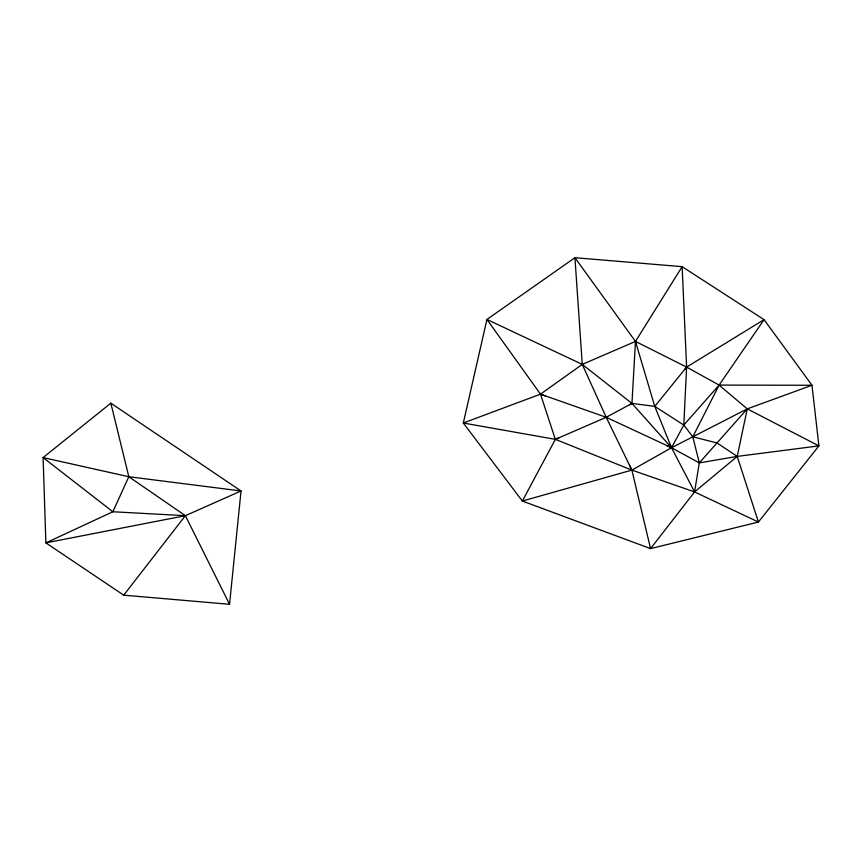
<?xml version="1.0" encoding="UTF-8"?>
<svg xmlns="http://www.w3.org/2000/svg" width="862" height="862" viewBox="0 0 862 862"><rect width="100%" height="100%" fill="white"/><g stroke="black" fill="none" stroke-linecap="round" stroke-linejoin="round"><path stroke-width="1.29" d="M666.649 445.546L671.53 447.734L683.803 425.052L686.605 367.104L682.133 266.67L574.932 257.706L486.944 319.446L463.314 423.016L522.35 501.048L650.562 548.609L758.42 522.049L818.9 445.891L811.982 385.271L764.055 319.651L682.133 266.67L635.477 341.427L631.954 403.416L671.53 447.734L694.567 491.933L758.42 522.049L737.236 456.397L747.257 408.879L811.982 385.271L719.102 385.088L686.605 367.104L635.477 341.427L574.932 257.706L582.27 364.4L606.212 417.294L631.878 470.102L650.562 548.609L694.567 491.933L737.236 456.397L818.9 445.891L747.257 408.879L719.102 385.088L764.055 319.651L686.605 367.104L654.754 406.379L631.954 403.416L582.27 364.4L486.944 319.446L540.485 394.149L555.354 439.351L522.35 501.048L631.878 470.102L671.53 447.734L747.257 408.879L699.308 462.894L694.567 491.933L631.878 470.102L555.354 439.351L463.314 423.016L540.485 394.149L582.27 364.4L635.477 341.427L636.242 343.981M229.551 604.294L241.037 490.963L110.832 403.168L43.1 457.582L45.88 542.866L123.708 595.168L229.551 604.294L185.384 515.681L128.815 476.729L43.1 457.582L112.868 511.759L185.384 515.681L241.037 490.963L128.815 476.729L110.832 403.168M128.815 476.729L112.868 511.759L45.88 542.866L185.384 515.681L123.708 595.168M685.021 369.248L686.605 367.104M683.803 425.052L719.102 385.088L692.8 436.818L699.308 462.894L737.236 456.397L717.012 442.949L692.8 436.818L683.803 425.052L654.754 406.379L635.477 341.427M629.659 404.817L631.954 403.416L606.212 417.294L555.354 439.351L559.029 437.874M545.484 396.003L540.485 394.149L606.212 417.294L671.53 447.734L699.308 462.894M629.54 465.329L631.878 470.102M654.754 406.379L671.53 447.734L670.55 445.309"/></g></svg>
